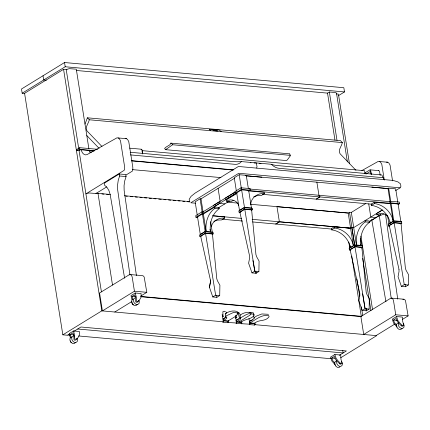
<?xml version="1.0" encoding="UTF-8"?>
<svg xmlns="http://www.w3.org/2000/svg" width="430" height="430" viewBox="0 0 430 430"><rect width="100%" height="100%" fill="white"/><g stroke="black" fill="none" stroke-linecap="round" stroke-linejoin="round"><path stroke-width="0.64" d="M213.189 233.845L205.416 233.151L199.971 236.495L200.708 236.35L210.383 279.973L210.404 282.166L209.437 287.272L212.791 296.958L216.865 297.323L219.719 295.566L219.902 285.192L217.419 280.758L216.763 278.688L212.452 233.995L205.545 233.377L199.971 236.495L199.756 235.124L200.283 234.377L205.212 231.351L212.253 231.99L212.979 232.49L213.199 233.861L212.103 234.517M258.898 271.497L259.075 261.112L256.597 256.688L255.941 254.625L251.636 209.926L244.724 209.302L239.886 212.275L249.567 255.898L249.588 258.086L248.621 263.203L251.98 272.883L256.065 273.249L258.898 271.497L254.818 271.131L251.98 272.883M252.13 219.343L350.59 228.206L351.88 227.416L354.987 246.868L350.127 249.846L359.808 293.464L359.829 295.657L358.862 300.769L362.221 310.449L366.296 310.82L369.139 309.068L369.316 298.678L366.838 294.254L366.188 292.19L361.877 247.497L354.815 246.648L351.864 227.422L353.702 227.588L356.448 245.014C355.416 236.581 358.039 226.981 365.231 221.896L369.537 222.278L369.338 221.004L365.032 220.622L365.231 221.896M398.981 269.39L399.013 271.588L398.046 276.7L401.4 286.38L405.469 286.745L408.323 284.993L408.5 274.603L406.022 270.18L405.377 268.116L401.056 223.423L394.149 222.799L388.575 225.922L388.36 224.557L388.881 223.793L393.81 220.773L400.851 221.407L401.577 221.907L401.792 223.277L400.701 223.944M251.281 210.453L252.372 209.781L252.157 208.41L251.426 207.916L248.68 190.49L241.628 189.856L254.818 271.131L252.926 260.553M251.426 207.916L244.391 207.276L244.724 209.302M236.828 321.694L240.074 319.7L240.429 318.485L239.972 315.335C243.676 312.153 248.992 311.685 253.549 312.954L254.06 315.518C250.733 319.694 245.052 318.786 241.246 322.097L236.828 321.694L236.57 320.076L239.816 318.076M336.787 360.851L336.539 362.786L337.416 364.823L339.082 366.183L340.904 366.349L342.183 365.253L342.43 363.318L341.554 361.281M398.508 322.892L398.261 324.827L399.137 326.864L400.808 328.224L402.625 328.386L403.904 327.294L404.152 325.36L403.275 323.322M209.442 287.278L210.404 282.166L210.377 279.973M211.361 226.755C212.517 220.837 218.902 217.472 224.605 218.085L224.406 216.811M250.685 204.169C251.292 197.445 257.898 192.801 264.434 193.618L264.235 192.35L248.04 190.882M136.423 275.549L124.141 190.382L124.055 185.658L124.716 180.944L126.076 176.585L125.754 174.558L119.271 173.973L119.594 176.004L118.234 180.358L117.573 185.072L117.659 189.797L129.941 274.969M85.006 124.028L87.414 117.809L340.474 140.626L342.361 142.593C341.812 146.098 337.647 150.108 340.012 153.687L355.949 170.28M87.414 117.809L89.3 119.771C88.752 123.276 84.586 127.291 86.946 130.865L101.98 146.512M289.428 154.037L289.868 154.112L290.309 155.601L290.062 156.187L287.245 160.003L286.315 160.557L165.577 149.667L164.582 148.457L165.899 147.21L169.866 144.786L170.844 143.136L289.508 153.838M395.546 190.635L400.115 187.824L400.927 186.378L400.534 183.889L397.917 181.901L393.084 180.417L238.424 166.469L195.118 193.102L191.038 196.37L189.195 199.251L189.587 201.74M240.451 212.538L239.15 212.42L238.935 211.055L239.467 210.302L244.391 207.276M389.865 226.029L388.569 225.911L388.349 224.541L388.892 223.804L387.548 215.408M350.692 250.109L349.391 249.991L349.176 248.621L349.708 247.874L354.653 244.842M240.139 318.13L245.939 314.787L248.648 313.696L253.549 314.137L254.13 314.894M341.243 364L340.178 364.237L337.55 361.721L335.309 358.905L334.406 356.389L331.761 358.013L332.669 360.528L334.911 363.345M402.964 326.042L401.899 326.279L399.276 323.763L397.03 320.941L396.127 318.431L393.488 320.054L394.391 322.565L396.637 325.386M76.346 339.077L77.104 338.233M138.449 300.699L136.933 302.387L135.762 301.946L135.525 297.796L134.638 294.851L131.999 296.474L132.886 299.42M71.391 336.996L70.117 338.093L69.864 340.028L70.746 342.065L72.412 343.425L74.229 343.586L75.508 342.495M133.117 299.038L131.838 300.135L131.591 302.07L132.467 304.107L134.133 305.467L135.955 305.628L137.234 304.537M134.945 297.915L133.666 299.011L133.418 300.946L134.294 302.983L135.961 304.343L137.783 304.504L139.062 303.413L139.309 301.478L138.869 300.457M336.238 360.883L334.959 361.974L334.712 363.909L335.588 365.946L337.254 367.306L339.077 367.473L339.931 366.742M397.96 322.925L396.68 324.016L396.433 325.951L397.309 327.988L398.981 329.348L400.798 329.514L402.077 328.418M219.198 208.706L214.909 208.314C207.717 213.404 205.088 222.998 206.126 231.431L203.374 214.006L214.71 207.04L218.999 207.432L219.198 208.706C212.006 213.796 209.383 223.39 210.421 231.824L210.012 229.244M369.537 222.278C362.345 227.368 359.722 236.968 360.754 245.401L362.399 245.976L362.614 247.347L361.522 248.019M223.423 320.49L226.669 318.49L226.863 317.802L225.368 316.797L225.288 313.69C228.792 311.272 233.076 310.277 237.193 311.476L237.919 314.061L235.038 316.668L228.136 320.914L223.423 320.49L223.165 318.866L226.411 316.867M249.341 188.99L249.986 188.587L250.238 190.189L249.594 190.587L390.117 203.261L390.773 202.858L399.658 203.675L399.406 202.078L390.521 201.261L389.865 201.659L250.002 189.049M245.621 175.746L246.261 175.354L248.303 188.259M338.265 95.766L344.494 91.934L343.823 87.715L64.543 62.527L21.5 88.999L22.166 93.224L24.843 93.466M22.166 93.224L65.209 66.752L344.494 91.934M66.908 69.622L63.565 69.321L24.58 93.299L62.834 334.83L67.548 335.255L69.579 334.002M97.701 149.312L79.674 147.689L76.836 149.436L76.992 150.452L79.663 150.688M76.992 150.452L79.432 148.952L79.539 149.624L94.224 150.951M79.539 149.624L79.942 149.377L94.627 150.699M119.271 173.973L104.248 183.218L104.571 185.244L106.946 187.297L108.855 190.436L110.144 194.419L124.625 278.215M95.863 193.564L106.688 186.91M126.055 174.999L132.322 171.145L132.8 170.011L132.805 167.141L128.737 141.47L127.559 139.476L126.431 138.664L116.922 137.842L87.043 154.623L85.532 154.886C82.872 154.494 81.63 151.725 81.087 149.387L79.056 150.634L101.426 291.863M347.37 161.841L336.47 93.031L335.244 92.536L329.353 92.004L327.526 93.127L334.965 140.105M234.608 178.197L200.998 198.864L200.084 198.784L195.15 201.815L197.295 215.365M246.261 175.354L239.188 174.73L234.264 177.762L236.409 191.312M225.073 198.278L235.194 192.059L202.879 211.936L201.95 211.85L195.714 215.683L195.967 217.279L197.875 217.456M249.986 188.587L241.053 187.797L234.828 191.629L235.081 193.226L236.011 193.312L203.132 213.533L202.202 213.452L195.967 217.279M235.081 193.226L241.305 189.399L250.238 190.189M241.633 189.856L236.699 192.887L239.467 210.302M237.043 193.317L226.277 199.934L226.481 201.208L230.786 201.589L233.802 200.332M218.548 207.749L229.378 201.095M224.605 218.085L221.606 219.934L217.505 220.101L213.861 221.353M238.935 211.055L244.38 207.706L252.157 208.41M239.15 212.42L244.595 209.077L252.372 209.781M62.834 334.83L101.819 310.852L223.342 321.812L222.165 314.378M146.807 292.325L134.434 291.212L102.41 310.906L99.572 293.002L129.161 274.808L130.145 274.539L142.518 275.657L143.443 276.049L144.179 277.038L146.807 292.325L141.088 295.845M73.514 330.96L74.616 335.26L74.583 337.717L75.202 339.77L76.024 339.845L77.916 337.738L79.319 335.244L79.405 331.492L73.514 330.96L69.251 333.583L70.353 337.878M135.235 293.002L136.337 297.297L136.31 299.758L136.923 301.812L137.745 301.887L139.637 299.774L141.04 297.286L141.131 293.534L135.235 293.002L130.973 295.625L132.075 299.92M73.691 331.476L80.947 327.01L346.387 350.95L339.345 355.277M71.165 337.383L70.278 334.438L72.917 332.815L73.804 335.76L74.041 339.904L75.212 340.345M114.783 312.024L131.94 301.473M319.603 195.322L319.856 196.924L316.243 199.144L262.327 194.312M319.856 196.924L316.249 199.144L371.412 204.148M364.629 173.064L370.053 169.839L378.889 170.64L379.588 171.581L380.185 175.343M366.064 174.037L370.601 171.242L371.058 174.139M250.394 204.255L348.214 213.049L349.499 212.269L351.326 212.425L365.559 203.664M388.36 224.557L393.799 221.203L401.577 221.907L400.846 221.407L398.089 203.987L391.042 203.347L390.402 203.739L374.207 202.277L371.208 204.126L371.412 205.4C380.582 206.486 388.457 213.968 390.171 223.014L389.967 221.724M371.412 205.4L374.412 203.551C383.581 204.637 391.456 212.119 393.171 221.165L390.402 203.739M382.206 210.055L353.729 227.572L351.896 227.422L350.611 228.196L334.373 226.766L331.385 228.593L331.589 229.862C340.754 230.953 348.628 238.43 350.348 247.481L350.036 245.541M369.257 221.719L380.593 214.747M380.781 214.634L369.176 221.773M397.96 204.723L399.658 203.675M223.342 321.812L222.729 322.188L236.597 323.005L235.42 315.577M388.575 225.922L394.014 222.573L401.792 223.277M236.597 323.005L235.989 323.381L249.857 324.204L248.97 318.63M239.037 321.898L249.997 315.152L251.099 313.916L250.771 312.572L249.55 312.841M249.938 322.876C255.635 319.861 261.521 314.389 268.465 315.486L269.046 316.243L268.976 316.862C265.45 321.919 258.736 319.194 254.651 323.301L249.938 322.876L249.679 321.258L253.222 319.286L255.022 316.991L256.683 315.969L261.87 313.954L268.465 314.298M249.857 324.204L249.244 324.58L254.549 325.053L255.157 324.682L376.68 335.642L340.705 357.765M401.4 286.38L404.248 284.628L408.328 284.993M140.642 296.705L360.883 316.566L390.472 298.372L391.45 298.103L403.824 299.221L404.754 299.613L405.49 300.602L408.118 315.889L402.399 319.409M408.118 315.889L395.745 314.776L363.715 334.47L360.883 316.566M334.825 354.524L336.12 358.405L338.367 361.221L340.99 363.737L342.054 363.5L340.963 359.276L340.716 355.056L334.825 354.524L330.562 357.147L331.858 361.028L335.416 365.102M396.546 316.566L397.841 320.447L400.088 323.263L402.711 325.779L403.775 325.542L402.69 321.317L402.437 317.098L396.546 316.566L392.284 319.189L393.579 323.064L397.137 327.144M376.089 335.588L394.96 323.978M213.543 205.368L219.311 201.826L219.563 203.422L213.796 206.964M203.374 214.006L202.46 213.925L197.526 216.956L200.283 234.377M225.325 199.88L236.011 193.312M264.434 193.618L261.413 195.467L257.317 195.634L253.668 196.886M199.756 235.124L205.201 231.781L212.979 232.49M212.791 296.958L215.645 295.206L219.725 295.577M331.589 229.862L334.604 228.018C343.774 229.104 351.649 236.581 353.363 245.632L350.59 228.206M382.281 210.028L376.615 213.506L376.82 214.78L381.109 215.172L384.124 213.914M349.176 248.621L354.642 245.272L362.399 245.976M349.391 249.991L354.858 246.643M362.221 310.449L365.086 308.697L354.987 246.868M397.825 202.396L395.681 188.845L388.645 188.195L388.005 188.587L246.288 175.811M235.371 318.238L236.382 317.662L236.194 315.168M361.791 170.613L378.233 161.406L387.742 162.234L388.87 163.04L390.048 165.034L392.552 180.831M223.165 318.866L225.723 317.523M236.57 320.076L238.612 319.001M249.679 321.258L252.528 319.942M226.481 201.208C230.845 198.182 236.978 200.52 238.741 205.373M376.82 214.78C380.426 212.404 385.393 213.275 387.908 216.811M290.196 155.348L172.634 144.749L165.577 149.667M141.115 149.312L141.997 149.688L142.738 153.929M378.561 170.726L378.889 170.64M402.846 299.484L403.824 299.221M236.968 320.673L235.764 320.941L236.871 321.043M388.569 225.911L389.306 225.766L398.992 269.395M240.257 315.179L239.44 313.013L237.537 312.438L238.494 312.889M250.631 162.739L250.98 162.733M125.173 138.584L126.431 138.664M386.479 162.148L387.742 162.234M246.272 175.805L261.865 177.181M76.271 70.466L327.724 93.143M336.421 93.928L338.426 94.111L349.461 163.782M46.365 80.227L43.688 79.985L43.022 75.766M89.3 119.771L342.361 142.593M129.731 148.167L141.443 149.226M141.991 150.629L364.618 170.705L365.108 173.774M130.177 152.268L233.286 161.567A22.118 7.165 -9 0 0 241.37 161.583L271.416 164.292A22.118 7.165 -9 0 0 277.474 165.555L381.91 174.972A7.692 4.472 -84.8 0 0 383.458 177.724L383.764 179.638M254.108 163.018L256.393 162.938L257.022 166.91M259.118 163.47L260.994 163.636M89.392 150.565L93.385 150.925M130.397 154.902L234.834 164.319A12.319 9.197 58.4 0 0 241.37 161.583M383.458 177.724L279.022 168.307A12.319 9.197 58.4 0 1 271.416 164.292M89.607 151.914L91.606 152.096M131.306 160.648L233.866 169.893M131.671 160.895L232.893 170.022M400.115 187.824L238.774 173.274L190.791 202.783L195.462 203.202M132.392 169.619L220.966 177.606M119.594 176.004L126.076 176.585M227.131 202.143L237.768 203.105M219.563 203.422L224.82 203.895M376.062 217.537L370.805 217.064L368.72 203.884M96.347 193.199L110.37 194.462M124.394 195.725L189.829 201.627M98.615 193.688L88.972 192.963L85.903 193.876L124.076 170.398L124.549 169.264L124.555 166.399L120.491 140.723L119.309 138.734L118.18 137.923M101.931 193.989L103.953 194.172M106.592 194.408L108.629 194.591M125.904 196.15L127.323 196.279M130.564 196.569L132.564 196.752M135.23 196.988L137.342 197.182M139.89 197.413L142.013 197.601M144.55 197.832L146.689 198.026M149.215 198.251L151.36 198.445M153.875 198.671L156.036 198.864M158.708 199.106L161.202 199.332M163.862 199.574L165.862 199.751M168.528 199.993L170.726 200.192M173.188 200.412L175.397 200.611M178.068 200.853L180.073 201.036M182.745 201.278L184.75 201.455M187.421 201.697L189.834 201.912M212.748 215.758L241.638 218.402M222.079 219.192L242.627 221.047M252.571 221.939L331.455 229.056M354.61 244.847L360.754 245.401L360.55 244.106M354.815 246.648L362.614 247.347M199.971 236.495L201.267 236.613M369.139 309.068L365.054 308.702L362.7 293.883M141.051 296.458L361.286 316.319L351.745 256.065M131.999 296.474L135.81 296.818M393.488 320.054L397.298 320.398M133.483 304.51L132.311 304.069L132.042 302.381M222.38 316.12L223.702 316.238M235.635 317.313L236.962 317.431M223.181 320.893L227.819 321.312L228.034 322.667M236.435 322.091L241.079 322.511L241.289 323.86M249.696 323.285L254.334 323.704L254.549 325.053M77.701 329.009L343.135 352.944L342.731 350.385M70.278 334.438L73.455 334.723M331.761 358.013L334.938 358.303M67.956 335.002L69.961 335.185M78.652 335.97L331.385 358.76M74.433 335.986L73.218 335.873L71.939 336.969L71.692 338.904L72.573 340.942L74.239 342.301L76.056 342.463L77.335 341.372L77.588 339.437L77.147 338.415M339.791 363.565L340.238 363.603M71.762 342.468L70.59 342.027L70.412 340.904M371.848 187.104L388.005 188.587L390.15 202.138M212.785 215.779L224.417 216.849M170.844 143.136L171.635 143.453L172.634 144.749M370.053 169.839L370.751 170.78L371.348 174.548M391.45 298.103L392.38 298.495L393.117 299.49L393.547 300.925L395.745 314.776M130.145 274.539L131.069 274.931L131.811 275.926L132.241 277.361L134.434 291.212M225.567 311.911L224.132 311.229L222.88 311.669L222.982 316.453M379.491 161.486L380.62 162.298L381.797 164.287L384.302 180.084M237.768 313.422L236.059 312.529L233.732 312.352L225.997 315.996L225.368 316.797M401.109 325.273L401.518 325.601M221.208 131.666L219.305 130.107L209.254 129.237L210.453 130.698M86.801 135.541L99.126 148.371M256.93 168.146L256.543 167.533M239.967 318.168L239.15 316.883L238.204 312.422M89.338 150.129L90.015 152.317M253.474 315.77L254.227 318.243M226.287 312.115L226.664 313.352M404.248 284.628L394.149 222.799M215.645 295.206L205.545 233.377M371.681 219.3L385.936 301.779M374.207 202.277L374.412 203.551M334.4 226.744L334.604 228.018M388.645 188.195L390.795 201.745M391.042 203.347L394.014 222.573M390.521 201.261L390.773 202.858M389.865 201.659L390.117 203.261M360.915 236.108L372.579 309.761M362.662 258.392L370.945 310.702M351.326 212.425L353.729 227.572M349.499 212.269L351.896 227.422M329.353 92.004L337.002 140.304M356.943 279.027L359.668 296.243M361.345 306.837L362.71 315.443M348.784 242.063L349.708 247.874M316.872 182.132L319.017 195.682M239.188 174.73L241.337 188.281M241.053 187.797L241.305 189.399M254.861 322.822L255.157 324.682M241.606 321.629L241.902 323.484M218.096 188.356L220.138 201.261M228.351 320.431L228.642 322.29M200.998 198.864L203.143 212.415M202.879 211.936L203.132 213.533M200.084 198.784L202.229 212.334M205.416 233.151L202.46 213.925M201.95 211.85L202.202 213.452M142.083 151.209L142.384 153.085M98.045 193.683L112.515 285.052M88.865 148.581L76.293 69.182L69.284 68.65L66.215 69.563L78.685 148.296M79.674 147.689L79.942 149.377M64.543 62.527L65.209 66.752M63.565 69.321L101.819 310.852M360.55 238.381L361.668 245.482M214.71 207.04L214.909 208.314M210.619 221.654L212.253 231.99M385.543 214.608L397.734 299.113M379.255 215.344L391.252 298.533M405.13 284.214L405.469 286.745M216.612 295.426L216.865 297.323M225.288 313.69L225.298 314.013M279.382 221.815L275.775 224.035L279.376 221.815L350.611 228.196L348.214 213.049L276.979 206.663L279.382 221.815M216.822 130.252L212.694 129.881L213.382 130.596L217.505 130.967L216.822 130.252M366.296 310.82L365.957 308.288L366.285 310.82M256.033 273.254L255.775 271.357L256.065 273.249"/></g></svg>
